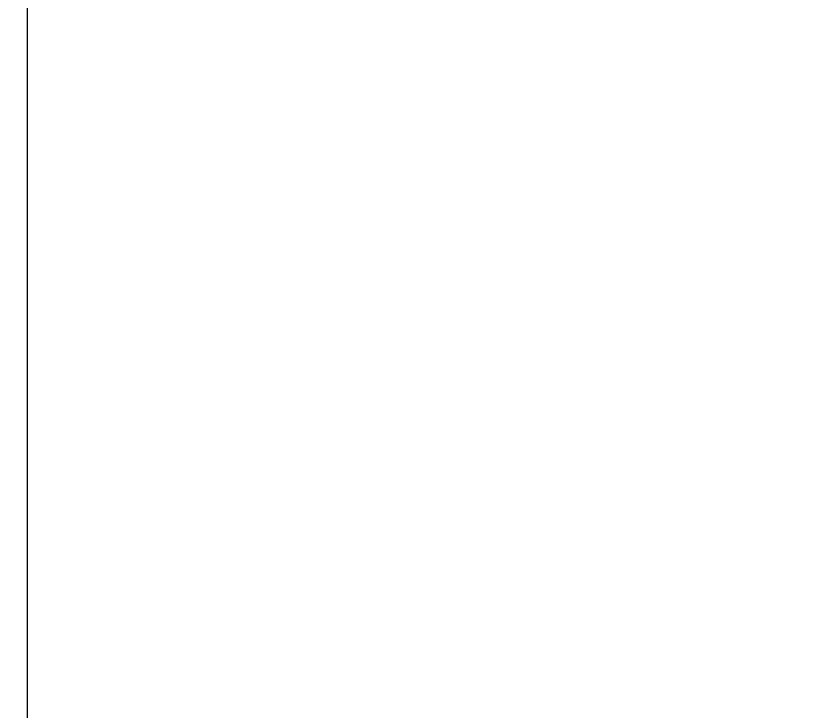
# Model space of a CAD drawing. Extents: x 16296660632 to 16296672895, y -37409619871 to -37409617326.
# Drawn here: x 16296672067.77 to 16296672090.34, y -37409617669.6 to -37409617649.55 of the extents above; entities that cross this region are included whole.
import ezdxf

# ---------------------------------------------------------------- set-up
doc = ezdxf.new("R2010")
doc.units = 0
doc.header["$LTSCALE"] = 10
doc.header["$MEASUREMENT"] = 0
doc.header["$PDMODE"] = 3
doc.header["$PDSIZE"] = -10
doc.layers.get('0').update_dxf_attribs({"linetype": 'CONTINUOUS'})
doc.layers.get('DEFPOINTS').update_dxf_attribs({"linetype": 'CONTINUOUS'})
doc.styles.add('Daelim Dimension', font='')
doc.styles.get('Daelim Dimension').set_extended_font_data('나눔고딕')
doc.dimstyles.new('DEFAULT', dxfattribs={"dimscale": 2, "dimtxt": 2, "dimasz": 2, "dimexe": 0, "dimexo": 2, "dimgap": 1, "dimtad": 1, "dimdec": 1, "dimzin": 9, "dimdsep": 46, "dimtxsty": 'Daelim Dimension', "dimcen": 0.5, "dimclrd": 252, "dimclre": 252, "dimclrt": 3, "dimadec": 1, "dimazin": 0, "dimtfac": 1, "dimtdec": 1, "dimtix": 1, "dimtmove": 0, "dimatfit": 3, "dimfxl": 1, "dimtolj": 1, "dimtzin": 1, "dimlwd": 9, "dimlwe": 9, "dimarcsym": 0})

# ---------------------------------------------------------------- blocks, each defined once
blk = doc.blocks.new('*D20')
at = {"color": 5, "lineweight": 9, "transparency": 16777216}
for p, q in [((16296672068.10503, -37409617642.19516), (16296672068.10503, -37409617744.335869)), ((16296671968.71418, -37409617748.217491), (16296671968.71418, -37409617744.335869)), ((16296671972.71418, -37409617744.335869), (16296672064.10503, -37409617744.335869))]:
    blk.add_line(p, q, dxfattribs=at)
at = {"color": 5, "transparency": 16777216}
for points in [[(16296671972.71418, -37409617743.669197), (16296671972.71418, -37409617745.002533), (16296671968.71418, -37409617744.335869)], [(16296672064.10503, -37409617743.669197), (16296672064.10503, -37409617745.002533), (16296672068.10503, -37409617744.335869)]]:
    blk.add_solid(points, dxfattribs=at)
at = {"layer": 'DEFPOINTS', "color": 0, "transparency": 16777216}
for p in [(16296672068.10503, -37409617638.19516), (16296671968.71418, -37409617744.217491), (16296672068.10503, -37409617744.335869)]:
    blk.add_point(p, dxfattribs=at)
at = {"color": 7, "transparency": 16777216, "insert": (16296672018.409611, -37409617736.89238), "char_height": 10, "attachment_point": 5, "style": 'Daelim Dimension'}
blk.add_mtext('\\A1;99', dxfattribs=at)
blk = doc.blocks.new('*D22')
at = {"color": 5, "lineweight": 9, "transparency": 16777216}
for p, q in [((16296672112.20296, -37409617624.04695), (16296672112.20296, -37409617744.18628)), ((16296672068.10503, -37409617740.33587), (16296672068.10503, -37409617744.18628)), ((16296672108.20296, -37409617744.18628), (16296672072.10503, -37409617744.18628))]:
    blk.add_line(p, q, dxfattribs=at)
at = {"color": 5, "transparency": 16777216}
for points in [[(16296672072.10503, -37409617743.51962), (16296672072.10503, -37409617744.85294), (16296672068.10503, -37409617744.18628)], [(16296672108.20296, -37409617743.51962), (16296672108.20296, -37409617744.85294), (16296672112.20296, -37409617744.18628)]]:
    blk.add_solid(points, dxfattribs=at)
at = {"layer": 'DEFPOINTS', "color": 0, "transparency": 16777216}
for p in [(16296672112.20296, -37409617620.04695), (16296672068.10503, -37409617744.18628), (16296672068.10503, -37409617744.33587)]:
    blk.add_point(p, dxfattribs=at)
at = {"color": 7, "transparency": 16777216, "insert": (16296672090.154, -37409617736.85008), "char_height": 10, "attachment_point": 5, "style": 'Daelim Dimension'}
blk.add_mtext('\\A1;44', dxfattribs=at)

msp = doc.modelspace()

# ---------------------------------------------------------------- dimensions: what is measured, and where the dimension line sits
for base, p1, p2, picture, middle in [((16296672068.10503, -37409617744.186279), (16296672112.202959, -37409617620.046951), (16296672068.10503, -37409617744.335869), '*D22', (16296672090.153999, -37409617736.850082)), ((16296672068.10503, -37409617744.335869), (16296671968.71418, -37409617744.217491), (16296672068.10503, -37409617638.19516), '*D20', (16296672018.409611, -37409617736.89238))]:
    dim = msp.add_linear_dim(base=base, p1=p1, p2=p2, dimstyle='DEFAULT', override={"dimtxt": 5, "dimdec": 0, "dimclrd": 5, "dimclre": 5, "dimclrt": 7})
    dim.commit()
    dim.dimension.update_dxf_attribs({"geometry": picture, "text_midpoint": middle})

doc.saveas('drawing.dxf')
